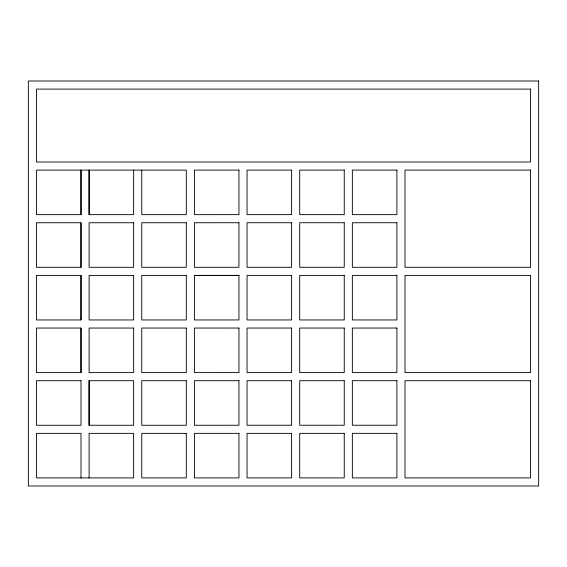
<?xml version="1.0" encoding="UTF-8"?>
<svg xmlns="http://www.w3.org/2000/svg" width="567" height="567" viewBox="0 0 567 567"><rect width="100%" height="100%" fill="white"/><g stroke="black" fill="none" stroke-linecap="round" stroke-linejoin="round"><path stroke-width="0.85" d="M81.003 372.604L81.003 328.052L36.451 328.052L36.451 372.604L81.003 372.604L81.003 328.052M81.003 319.951L81.003 275.406L36.451 275.406L36.451 319.951L81.003 319.951L81.003 275.406M81.003 267.305L81.003 222.753L36.451 222.753L36.451 267.305L81.003 267.305L81.003 222.753M81.003 214.652L81.003 170.107L81.003 214.652L36.451 214.652L36.451 170.107L186.302 170.107L186.302 214.652L141.75 214.652L141.75 170.107M89.104 425.257L89.104 380.705L133.649 380.705L133.649 425.257L89.104 425.257L89.104 380.705M89.104 214.652L89.104 170.107L89.104 214.652L133.649 214.652L133.649 170.107M194.403 275.406L238.948 275.399L238.948 319.944L194.403 319.951L194.403 275.399L238.948 275.399M89.104 477.903L89.104 433.358L133.649 433.351L133.649 477.903L36.451 477.903L36.451 433.351L81.003 433.358L81.003 477.903M81.003 380.705L81.003 425.257L36.451 425.257L36.451 380.705L81.003 380.705M538.65 80.996L28.35 81.003L28.35 486.004L538.65 485.997L538.65 80.996M530.549 89.097L36.451 89.097L36.451 161.999L530.549 161.999L530.549 89.097M238.948 170.093L194.403 170.093L194.403 214.652L238.948 214.645L238.948 170.093M291.601 170.093L247.049 170.093L247.049 214.645L291.601 214.645L291.601 170.093M344.247 170.093L299.702 170.093L299.702 214.645L344.247 214.645L344.247 170.093M396.9 170.093L352.348 170.093L352.348 214.645L396.9 214.645L396.9 170.093M530.549 170.093L405.001 170.093L405.001 267.298L530.549 267.298L530.549 170.093M133.649 222.753L89.104 222.753L89.104 267.305L133.649 267.305L133.649 222.753M186.302 222.753L141.75 222.753L141.75 267.305L186.302 267.305L186.302 222.753M238.948 222.746L194.403 222.753L194.403 267.305L238.948 267.298L238.948 222.746M291.601 222.746L247.049 222.746L247.049 267.298L291.601 267.298L291.601 222.746M344.247 222.746L299.702 222.746L299.702 267.298L344.247 267.298L344.247 222.746M396.9 222.746L352.348 222.746L352.348 267.298L396.9 267.298L396.9 222.746M133.649 275.406L89.104 275.406L89.104 319.951L133.649 319.951L133.649 275.406M186.302 275.406L141.75 275.406L141.75 319.951L186.302 319.951L186.302 275.406M291.601 275.399L247.049 275.399L247.049 319.944L291.601 319.944L291.601 275.399M344.247 275.399L299.702 275.399L299.702 319.944L344.247 319.944L344.247 275.399M396.9 275.399L352.348 275.399L352.348 319.944L396.9 319.944L396.9 275.399M530.549 275.399L405.001 275.399L405.001 372.597L530.549 372.597L530.549 275.399M133.649 328.052L89.104 328.052L89.104 372.604L133.649 372.604L133.649 328.052M186.302 328.052L141.75 328.052L141.75 372.604L186.302 372.604L186.302 328.052M238.948 328.045L194.403 328.052L194.403 372.604L238.948 372.597L238.948 328.045M291.601 328.045L247.049 328.045L247.049 372.597L291.601 372.597L291.601 328.045M344.247 328.045L299.702 328.045L299.702 372.597L344.247 372.597L344.247 328.045M396.9 328.045L352.348 328.045L352.348 372.597L396.9 372.597L396.9 328.045M186.302 380.705L141.75 380.705L141.75 425.257L186.302 425.257L186.302 380.705M238.948 380.698L194.403 380.705L194.403 425.257L238.948 425.243L238.948 380.698M291.601 380.698L247.049 380.698L247.049 425.243L291.601 425.243L291.601 380.698M344.247 380.698L299.702 380.698L299.702 425.243L344.247 425.243L344.247 380.698M396.9 380.698L352.348 380.698L352.348 425.243L396.9 425.243L396.9 380.698M530.549 380.698L405.001 380.698L405.001 477.896L530.549 477.896L530.549 380.698M186.302 433.351L141.75 433.351L141.75 477.903L186.302 477.903L186.302 433.351M238.948 433.344L194.403 433.351L194.403 477.896L238.948 477.896L238.948 433.344M291.601 433.344L247.049 433.344L247.049 477.896L291.601 477.896L291.601 433.344M344.247 433.344L299.702 433.344L299.702 477.896L344.247 477.896L344.247 433.344M396.9 433.344L352.348 433.344L352.348 477.896L396.9 477.896L396.9 433.344"/></g></svg>
